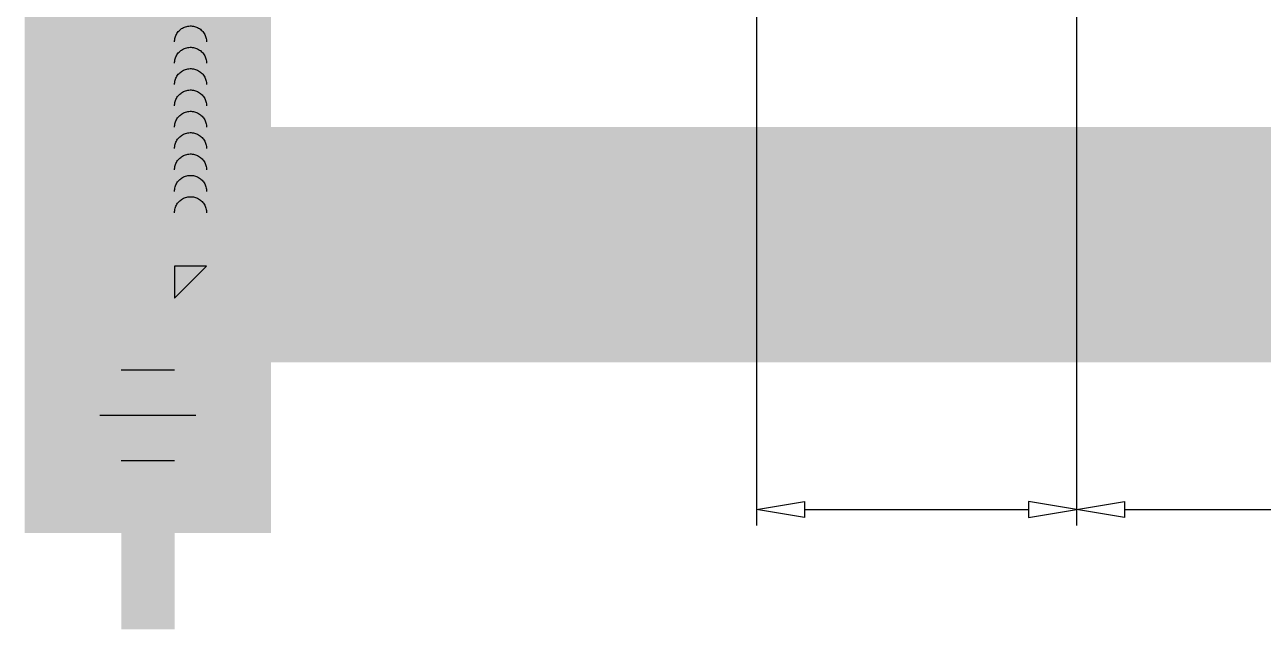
# Model space of a CAD drawing. Extents: x 0.1 to 49.5, y 17.6 to 52.5.
# Drawn here: x 16.21 to 25.3, y 25.68 to 30.12 of the extents above; entities that cross this region are included whole.
import ezdxf

# ---------------------------------------------------------------- set-up
doc = ezdxf.new("R2010")
doc.units = 0
doc.linetypes.add('1', pattern=[50.799999713897705, 31.75, -6.349999904632568, 6.349999904632568, -6.349999904632568])
doc.linetypes.add('2', pattern=[15, 12, -3])
doc.layers.get('0').update_dxf_attribs({"linetype": 'CONTINUOUS'})

msp = doc.modelspace()

# ---------------------------------------------------------------- linework, layer by layer
at = {"color": 7, "const_width": 1.4149998426437378}
for points in [[(16.916306527450672, 35.785826576295676), (16.916306527448683, 26.386136529360783)], [(17.30796027940471, 35.785826576295676), (17.307960279404824, 26.386136529360783)], [(17.30796027940471, 28.657728290703517), (46.29033792411769, 28.657728290706928)], [(17.30796027940471, 28.344405289138876), (46.29033792411769, 28.344405289140013)], [(17.30796027940454, 28.109413037974036), (17.542952530577907, 28.34440528914729)], [(16.916306527448853, 26.777790281316356), (17.307960279404426, 26.777790281316356)], [(16.916306527448853, 26.386136529360783), (17.307960279404426, 26.386136529360783)]]:
    msp.add_lwpolyline(points, dxfattribs=at)
at = {"color": 1, "linetype": '1'}
for points in [[(21.576986175719867, 32.14014113213739), (21.576986175719867, 30.031821973524302)], [(23.926908687453874, 32.140141132138524), (23.926908687453874, 30.03182197352544)], [(17.46462178018652, 27.247774783663317), (16.759645026667044, 27.247774783663317)]]:
    msp.add_lwpolyline(points, dxfattribs=at)
at = {"color": 8, "linetype": '2'}
for points in [[(17.307960279404597, 29.98935104735665), (17.308246490875035, 29.99754716268103), (17.30910374329875, 30.00570334743861), (17.310527853362373, 30.013779865404786), (17.312511883115462, 30.021737367871538), (17.315046158645657, 30.029537090324084), (17.31811835411895, 30.03714102810727), (17.32171348244151, 30.044512138354776), (17.325814035326403, 30.051614508067814), (17.33040003931967, 30.05841353620235), (17.33544914917809, 30.06487610174804), (17.34093676926011, 30.070970713132738), (17.346836146902945, 30.07666768563945), (17.353118568515868, 30.081939258127704), (17.359753406268737, 30.08675975177698), (17.366708342197967, 30.091105672800268), (17.37394949426647, 30.094955861848803), (17.38144157977416, 30.098291559377003), (17.38914810444743, 30.101096499018695), (17.39703151884663, 30.103357038316517), (17.405053416793294, 30.105062140046584), (17.41317471512167, 30.106203512284083), (17.421355849480165, 30.106775599065713), (17.429556960502396, 30.106775599065713), (17.43773809486089, 30.106203512284083), (17.445859393189323, 30.105062140046584), (17.45388129113593, 30.103357038316517), (17.46176470553513, 30.101096499018695), (17.469471230208455, 30.098291559377003), (17.47696331571609, 30.094955861848803), (17.48420446778465, 30.091105672800268), (17.49115940371388, 30.08675975177698), (17.497794241466693, 30.081939258127704), (17.504076663079672, 30.07666768563945), (17.509976040722506, 30.070970713132738), (17.51546366080447, 30.06487610174804), (17.520512770662947, 30.05841353620235), (17.525098774656158, 30.051614508067814), (17.52919932754105, 30.044512138354776), (17.532794455863666, 30.03714102810727), (17.53586665133696, 30.029537090324084), (17.538400926867155, 30.021737367871538), (17.540384956620187, 30.013779865404786), (17.541809066683868, 30.00570334743861), (17.542952530577963, 29.98935104735665)], [(17.307960279404597, 29.83268954657433), (17.308246490875035, 29.84088566189871), (17.30910374329875, 29.84904184665629), (17.310527853362373, 29.857118364622465), (17.312511883115462, 29.865075867089445), (17.315046158645657, 29.87287558954199), (17.31811835411895, 29.88047952732518), (17.32171348244151, 29.887850637572456), (17.325814035326403, 29.894953007285494), (17.33040003931967, 29.90175203542003), (17.33544914917809, 29.908214600965948), (17.34093676926011, 29.914309212350645), (17.346836146902945, 29.92000618485713), (17.353118568515868, 29.92527775734561), (17.359753406268737, 29.930098250994888), (17.366708342197967, 29.934444172017947), (17.37394949426647, 29.93829436106671), (17.38144157977416, 29.941630058594683), (17.38914810444743, 29.944434998236375), (17.39703151884663, 29.946695537534424), (17.405053416793294, 29.94840063926449), (17.41317471512167, 29.94954201150199), (17.421355849480165, 29.95011409828362), (17.429556960502396, 29.95011409828362), (17.43773809486089, 29.94954201150199), (17.445859393189323, 29.94840063926449), (17.45388129113593, 29.946695537534424), (17.46176470553513, 29.944434998236375), (17.469471230208455, 29.941630058594683), (17.47696331571609, 29.93829436106671), (17.48420446778465, 29.934444172017947), (17.49115940371388, 29.930098250994888), (17.497794241466693, 29.92527775734561), (17.504076663079672, 29.92000618485713), (17.509976040722506, 29.914309212350645), (17.51546366080447, 29.908214600965948), (17.520512770662947, 29.90175203542003), (17.525098774656158, 29.894953007285494), (17.52919932754105, 29.887850637572456), (17.532794455863666, 29.88047952732518), (17.53586665133696, 29.87287558954199), (17.538400926867155, 29.865075867089445), (17.540384956620187, 29.857118364622465), (17.541809066683868, 29.84904184665629), (17.542952530577963, 29.83268954657433)], [(17.307960279404597, 29.676028045792236), (17.308246490875035, 29.684224161116617), (17.30910374329875, 29.6923803458742), (17.310527853362373, 29.700456863840373), (17.312511883115462, 29.708414366307125), (17.315046158645657, 29.71621408875967), (17.31811835411895, 29.723818026542858), (17.32171348244151, 29.731189136790363), (17.325814035326403, 29.738291506503174), (17.33040003931967, 29.74509053463771), (17.33544914917809, 29.751553100183628), (17.34093676926011, 29.757647711568325), (17.346836146902945, 29.763344684075037), (17.353118568515868, 29.76861625656329), (17.359753406268737, 29.773436750212568), (17.366708342197967, 29.777782671235855), (17.37394949426647, 29.78163286028439), (17.38144157977416, 29.78496855781259), (17.38914810444743, 29.787773497454282), (17.39703151884663, 29.790034036752104), (17.405053416793294, 29.79173913848217), (17.41317471512167, 29.79288051071967), (17.421355849480165, 29.7934525975013), (17.429556960502396, 29.7934525975013), (17.43773809486089, 29.79288051071967), (17.445859393189323, 29.79173913848217), (17.45388129113593, 29.790034036752104), (17.46176470553513, 29.787773497454282), (17.469471230208455, 29.78496855781259), (17.47696331571609, 29.78163286028439), (17.48420446778465, 29.777782671235855), (17.49115940371388, 29.773436750212568), (17.497794241466693, 29.76861625656329), (17.504076663079672, 29.763344684075037), (17.509976040722506, 29.757647711568325), (17.51546366080447, 29.751553100183628), (17.520512770662947, 29.74509053463771), (17.525098774656158, 29.738291506503174), (17.52919932754105, 29.731189136790363), (17.532794455863666, 29.723818026542858), (17.53586665133696, 29.71621408875967), (17.538400926867155, 29.708414366307125), (17.540384956620187, 29.700456863840373), (17.541809066683868, 29.6923803458742), (17.542952530577963, 29.676028045792236)], [(17.307960279404597, 29.519366545009916), (17.308246490875035, 29.527562660334297), (17.30910374329875, 29.53571884509188), (17.310527853362373, 29.543795363058052), (17.312511883115462, 29.551752865524804), (17.315046158645657, 29.55955258797735), (17.31811835411895, 29.567156525760765), (17.32171348244151, 29.574527636008042), (17.325814035326403, 29.58163000572108), (17.33040003931967, 29.58842903385562), (17.33544914917809, 29.594891599401308), (17.34093676926011, 29.600986210786232), (17.346836146902945, 29.606683183292716), (17.353118568515868, 29.6119547557812), (17.359753406268737, 29.616775249430248), (17.366708342197967, 29.621121170453534), (17.37394949426647, 29.62497135950207), (17.38144157977416, 29.62830705703027), (17.38914810444743, 29.63111199667196), (17.39703151884663, 29.63337253597001), (17.405053416793294, 29.63507763770008), (17.41317471512167, 29.63621900993735), (17.421355849480165, 29.636791096719207), (17.429556960502396, 29.636791096719207), (17.43773809486089, 29.63621900993735), (17.445859393189323, 29.63507763770008), (17.45388129113593, 29.63337253597001), (17.46176470553513, 29.63111199667196), (17.469471230208455, 29.62830705703027), (17.47696331571609, 29.62497135950207), (17.48420446778465, 29.621121170453534), (17.49115940371388, 29.616775249430248), (17.497794241466693, 29.6119547557812), (17.504076663079672, 29.606683183292716), (17.509976040722506, 29.600986210786232), (17.51546366080447, 29.594891599401308), (17.520512770662947, 29.58842903385562), (17.525098774656158, 29.58163000572108), (17.52919932754105, 29.574527636008042), (17.532794455863666, 29.567156525760765), (17.53586665133696, 29.55955258797735), (17.538400926867155, 29.551752865524804), (17.540384956620187, 29.543795363058052), (17.541809066683868, 29.53571884509188), (17.542952530577963, 29.519366545009916)], [(17.307960279404597, 29.362705044227823), (17.308246490875035, 29.370901159551977), (17.30910374329875, 29.379057344309786), (17.310527853362373, 29.38713386227596), (17.312511883115462, 29.39509136474271), (17.315046158645657, 29.402891087195258), (17.31811835411895, 29.410495024978445), (17.32171348244151, 29.417866135225722), (17.325814035326403, 29.42496850493876), (17.33040003931967, 29.431767533073298), (17.33544914917809, 29.438230098619215), (17.34093676926011, 29.44432471000391), (17.346836146902945, 29.450021682510396), (17.353118568515868, 29.455293254998878), (17.359753406268737, 29.460113748648155), (17.366708342197967, 29.464459669671214), (17.37394949426647, 29.468309858719977), (17.38144157977416, 29.47164555624795), (17.38914810444743, 29.47445049588964), (17.39703151884663, 29.47671103518769), (17.405053416793294, 29.478416136917758), (17.41317471512167, 29.479557509155256), (17.421355849480165, 29.480129595936887), (17.429556960502396, 29.480129595936887), (17.43773809486089, 29.479557509155256), (17.445859393189323, 29.478416136917758), (17.45388129113593, 29.47671103518769), (17.46176470553513, 29.47445049588964), (17.469471230208455, 29.47164555624795), (17.47696331571609, 29.468309858719977), (17.48420446778465, 29.464459669671214), (17.49115940371388, 29.460113748648155), (17.497794241466693, 29.455293254998878), (17.504076663079672, 29.450021682510396), (17.509976040722506, 29.44432471000391), (17.51546366080447, 29.438230098619215), (17.520512770662947, 29.431767533073298), (17.525098774656158, 29.42496850493876), (17.52919932754105, 29.417866135225722), (17.532794455863666, 29.410495024978445), (17.53586665133696, 29.402891087195258), (17.538400926867155, 29.39509136474271), (17.540384956620187, 29.38713386227596), (17.541809066683868, 29.379057344309786), (17.542952530577963, 29.362705044227823)], [(17.307960279404597, 29.206043543445503), (17.308246490875035, 29.214239658769884), (17.30910374329875, 29.222395843527465), (17.310527853362373, 29.23047236149364), (17.312511883115462, 29.23842986396039), (17.315046158645657, 29.246229586412937), (17.31811835411895, 29.253833524196125), (17.32171348244151, 29.26120463444363), (17.325814035326403, 29.268307004156668), (17.33040003931967, 29.275106032291205), (17.33544914917809, 29.281568597836895), (17.34093676926011, 29.28766320922159), (17.346836146902945, 29.293360181728303), (17.353118568515868, 29.298631754216558), (17.359753406268737, 29.303452247865835), (17.366708342197967, 29.30779816888912), (17.37394949426647, 29.311648357937656), (17.38144157977416, 29.314984055465857), (17.38914810444743, 29.31778899510755), (17.39703151884663, 29.32004953440537), (17.405053416793294, 29.321754636135438), (17.41317471512167, 29.322896008372936), (17.421355849480165, 29.323468095154567), (17.429556960502396, 29.323468095154567), (17.43773809486089, 29.322896008372936), (17.445859393189323, 29.321754636135438), (17.45388129113593, 29.32004953440537), (17.46176470553513, 29.31778899510755), (17.469471230208455, 29.314984055465857), (17.47696331571609, 29.311648357937656), (17.48420446778465, 29.30779816888912), (17.49115940371388, 29.303452247865835), (17.497794241466693, 29.298631754216558), (17.504076663079672, 29.293360181728303), (17.509976040722506, 29.28766320922159), (17.51546366080447, 29.281568597836895), (17.520512770662947, 29.275106032291205), (17.525098774656158, 29.268307004156668), (17.52919932754105, 29.26120463444363), (17.532794455863666, 29.253833524196125), (17.53586665133696, 29.246229586412937), (17.538400926867155, 29.23842986396039), (17.540384956620187, 29.23047236149364), (17.541809066683868, 29.222395843527465), (17.542952530577963, 29.206043543445503)], [(17.307960279404597, 29.049382042663183), (17.308246490875035, 29.057578157987564), (17.30910374329875, 29.065734342745145), (17.310527853362373, 29.07381086071132), (17.312511883115462, 29.0817683631783), (17.315046158645657, 29.089568085630845), (17.31811835411895, 29.097172023414032), (17.32171348244151, 29.10454313366131), (17.325814035326403, 29.111645503374348), (17.33040003931967, 29.118444531508885), (17.33544914917809, 29.124907097054802), (17.34093676926011, 29.1310017084395), (17.346836146902945, 29.136698680945983), (17.353118568515868, 29.141970253434465), (17.359753406268737, 29.14679074708374), (17.366708342197967, 29.1511366681068), (17.37394949426647, 29.154986857155563), (17.38144157977416, 29.158322554683537), (17.38914810444743, 29.16112749432523), (17.39703151884663, 29.163388033623278), (17.405053416793294, 29.165093135353345), (17.41317471512167, 29.166234507590843), (17.421355849480165, 29.166806594372474), (17.429556960502396, 29.166806594372474), (17.43773809486089, 29.166234507590843), (17.445859393189323, 29.165093135353345), (17.45388129113593, 29.163388033623278), (17.46176470553513, 29.16112749432523), (17.469471230208455, 29.158322554683537), (17.47696331571609, 29.154986857155563), (17.48420446778465, 29.1511366681068), (17.49115940371388, 29.14679074708374), (17.497794241466693, 29.141970253434465), (17.504076663079672, 29.136698680945983), (17.509976040722506, 29.1310017084395), (17.51546366080447, 29.124907097054802), (17.520512770662947, 29.118444531508885), (17.525098774656158, 29.111645503374348), (17.52919932754105, 29.10454313366131), (17.532794455863666, 29.097172023414032), (17.53586665133696, 29.089568085630845), (17.538400926867155, 29.0817683631783), (17.540384956620187, 29.07381086071132), (17.541809066683868, 29.065734342745145), (17.542952530577963, 29.049382042663183)], [(17.307960279404597, 28.89272054188109), (17.308246490875035, 28.90091665720547), (17.30910374329875, 28.909072841963052), (17.310527853362373, 28.917149359929226), (17.312511883115462, 28.925106862395978), (17.315046158645657, 28.932906584848524), (17.31811835411895, 28.940510522631712), (17.32171348244151, 28.947881632879216), (17.325814035326403, 28.954984002592028), (17.33040003931967, 28.961783030726565), (17.33544914917809, 28.96824559627248), (17.34093676926011, 28.97434020765718), (17.346836146902945, 28.98003718016389), (17.353118568515868, 28.985308752652145), (17.359753406268737, 28.99012924630142), (17.366708342197967, 28.99447516732471), (17.37394949426647, 28.998325356373243), (17.38144157977416, 29.001661053901444), (17.38914810444743, 29.004465993543135), (17.39703151884663, 29.006726532840958), (17.405053416793294, 29.008431634571025), (17.41317471512167, 29.009573006808523), (17.421355849480165, 29.010145093590154), (17.429556960502396, 29.010145093590154), (17.43773809486089, 29.009573006808523), (17.445859393189323, 29.008431634571025), (17.45388129113593, 29.006726532840958), (17.46176470553513, 29.004465993543135), (17.469471230208455, 29.001661053901444), (17.47696331571609, 28.998325356373243), (17.48420446778465, 28.99447516732471), (17.49115940371388, 28.99012924630142), (17.497794241466693, 28.985308752652145), (17.504076663079672, 28.98003718016389), (17.509976040722506, 28.97434020765718), (17.51546366080447, 28.96824559627248), (17.520512770662947, 28.961783030726565), (17.525098774656158, 28.954984002592028), (17.52919932754105, 28.947881632879216), (17.532794455863666, 28.940510522631712), (17.53586665133696, 28.932906584848524), (17.538400926867155, 28.925106862395978), (17.540384956620187, 28.917149359929226), (17.541809066683868, 28.909072841963052), (17.542952530577963, 28.89272054188109)], [(17.307960279404597, 28.73605904109877), (17.308246490875035, 28.74425515642315), (17.30910374329875, 28.752411341180732), (17.310527853362373, 28.760487859146906), (17.312511883115462, 28.768445361613658), (17.315046158645657, 28.776245084066204), (17.31811835411895, 28.78384902184962), (17.32171348244151, 28.791220132096896), (17.325814035326403, 28.798322501809935), (17.33040003931967, 28.805121529944472), (17.33544914917809, 28.81158409549016), (17.34093676926011, 28.817678706875085), (17.346836146902945, 28.82337567938157), (17.353118568515868, 28.828647251870052), (17.359753406268737, 28.8334677455191), (17.366708342197967, 28.837813666542388), (17.37394949426647, 28.841663855590923), (17.38144157977416, 28.844999553119123), (17.38914810444743, 28.847804492760815), (17.39703151884663, 28.850065032058865), (17.405053416793294, 28.851770133788932), (17.41317471512167, 28.852911506026203), (17.421355849480165, 28.85348359280806), (17.429556960502396, 28.85348359280806), (17.43773809486089, 28.852911506026203), (17.445859393189323, 28.851770133788932), (17.45388129113593, 28.850065032058865), (17.46176470553513, 28.847804492760815), (17.469471230208455, 28.844999553119123), (17.47696331571609, 28.841663855590923), (17.48420446778465, 28.837813666542388), (17.49115940371388, 28.8334677455191), (17.497794241466693, 28.828647251870052), (17.504076663079672, 28.82337567938157), (17.509976040722506, 28.817678706875085), (17.51546366080447, 28.81158409549016), (17.520512770662947, 28.805121529944472), (17.525098774656158, 28.798322501809935), (17.52919932754105, 28.791220132096896), (17.532794455863666, 28.78384902184962), (17.53586665133696, 28.776245084066204), (17.538400926867155, 28.768445361613658), (17.540384956620187, 28.760487859146906), (17.541809066683868, 28.752411341180732), (17.542952530577963, 28.73605904109877)], [(17.307960279404256, 27.580680472827908), (16.91630652744925, 27.580680472827908)], [(17.307960279404256, 26.9148690945035), (16.91630652744925, 26.91486909450464)]]:
    msp.add_lwpolyline(points, dxfattribs=at)
at = {"color": 5}
for points in [[(21.576986175719867, 30.031821973524302), (21.576986175719867, 26.43982898371405)], [(23.926908687453874, 30.03182197352544), (23.926908687453874, 26.43982898371405)], [(23.926908687453874, 30.03182197352544), (23.926908687453874, 26.43982898371405)], [(17.542952530569494, 28.344405289138876), (17.307960279404824, 28.344405289138876), (17.307960279404824, 28.109413037974264), (17.542952530569494, 28.344405289138876)], [(21.92947455247986, 26.616073172094048), (21.92947455247986, 26.498577046507535), (21.576986175719867, 26.55732510930079), (21.576986175719867, 26.55732510930079), (21.92947455247986, 26.616073172094048)], [(21.92947455247986, 26.55732510930079), (23.57442031069388, 26.55732510930079)], [(23.57442031069388, 26.616073172094048), (23.57442031069388, 26.498577046507535), (23.926908687453874, 26.55732510930079), (23.926908687453874, 26.55732510930079), (23.57442031069388, 26.616073172094048)], [(24.279397064213924, 26.616073172094048), (24.279397064213924, 26.498577046507535), (23.926908687453874, 26.55732510930079), (23.926908687453874, 26.55732510930079), (24.279397064213924, 26.616073172094048)], [(24.279397064213924, 26.55732510930079), (32.22996822891315, 26.55732510930079)]]:
    msp.add_lwpolyline(points, dxfattribs=at)
at = {"color": 5, "const_width": 7.8330749886e-08}
for points in [[(22.505470042903596, 26.767872409661095), (22.544421688610498, 26.77364302399269), (22.549939835037378, 26.751402148889838), (22.55754983699387, 26.73372960242341), (22.567251680955337, 26.720625504820646), (22.578780881718615, 26.711608958446504), (22.59187296995833, 26.706198963667475), (22.60652792370979, 26.704395652012863), (22.62389986772888, 26.70674668273591), (22.63937233848725, 26.71379961170055), (22.6529453015105, 26.72555457122894), (22.663464637292577, 26.740782618801404), (22.66977626161963, 26.75825471578173), (22.67188012928466, 26.777970984741614), (22.669932532676967, 26.7966854404292), (22.664089801399655, 26.81307555232729), (22.654351888716576, 26.827141427692595), (22.641608436540025, 26.837894568766842), (22.626749117883264, 26.844346404175212), (22.609773894185366, 26.846497029930106), (22.601815246672686, 26.845962741202356), (22.59265440579361, 26.8443597616631), (22.58229134415882, 26.84168818465355), (22.58661930479292, 26.879678062337234), (22.589047764587917, 26.87941092887513), (22.5911396203021, 26.879250606237747), (22.59289484771233, 26.8791971778096), (22.608932338423813, 26.88080015094738), (22.62386381270045, 26.885608968809493), (22.637689240275336, 26.89362371363859), (22.648749572422957, 26.904977954929564), (22.655385792366474, 26.919805202913267), (22.65759785919215, 26.938105532445206), (22.65598688298161, 26.953066403635603), (22.651154007891535, 26.96621056007143), (22.643099191067904, 26.977538063711563), (22.632495675907137, 26.986220716942853), (22.620016734760213, 26.991430281684643), (22.605662331583005, 26.993166810859975), (22.591356009057506, 26.991403582404473), (22.578732798801127, 26.986113835340802), (22.56779267603457, 26.97729762144786), (22.558896307448776, 26.964954934969683), (22.55240437173461, 26.949085725626674), (22.548316853181177, 26.929690053211516), (22.509365207474275, 26.93738420565387), (22.516145678788973, 26.964220252818222), (22.52696558177439, 26.98670158485561), (22.541824912230027, 27.00482826065513), (22.560074476158434, 27.018119388114656), (22.581065090908794, 27.026094041887745), (22.604796739456162, 27.02875226590527), (22.621651732813575, 27.027376413625916), (22.637593065823012, 27.02324880770584), (22.65262070446289, 27.01636948931855), (22.666049391589013, 27.007112475200984), (22.67719390571267, 26.995851746797825), (22.686054200361298, 26.982587351251823), (22.692486015076668, 26.96802725247767), (22.69634513125459, 26.952879370412575), (22.69763149505752, 26.93714376338994), (22.6964052230515, 26.92236994210066), (22.692726474761173, 26.908504414472645), (22.68659519544059, 26.89554725174912), (22.67805947991269, 26.88389918340704), (22.667167462053328, 26.873960875798957), (22.65391909265321, 26.86573241103565), (22.671279010476155, 26.859200422021104), (22.685849827280094, 26.849222037997606), (22.69763149505752, 26.83579734918999), (22.706287399586586, 26.819380514355316), (22.71148097158607, 26.800425615260565), (22.71321215334035, 26.77893275379688), (22.709845943814514, 26.749719052692853), (22.699747388212984, 26.723631026648263), (22.682916428901592, 26.700668796923537), (22.66093999174643, 26.68283603622308), (22.635405038518968, 26.672136309020743), (22.606311525678052, 26.66856975470364), (22.58004320109501, 26.671642115315308), (22.556924685183105, 26.68085902137682), (22.536955956516636, 26.696220615042876), (22.521194964360973, 26.71647123679554), (22.510699661551712, 26.74035512528667), (22.505470042903596, 26.767872409661095)], [(22.751731002983718, 26.84866101030434), (22.753017348052538, 26.88762604118142), (22.756876470394786, 26.92116771001315), (22.76330829767994, 26.949286097712957), (22.772276771716236, 26.972755952254147), (22.783745893446337, 26.99235197794792), (22.79771558472106, 27.008074231216824), (22.814245964651946, 27.019562041482686), (22.833397220653353, 27.026454705240667), (22.855169262138702, 27.02875226590527), (22.871495261107384, 27.027483276858902), (22.886426760724987, 27.023676260650973), (22.899963654701594, 27.017331258373815), (22.912057866195255, 27.008595202393053), (22.922661409042576, 26.997614990096054), (22.9317741653623, 26.98439066823039), (22.93954041360331, 26.96900237925047), (22.946104529153047, 26.951530221944495), (22.951466386247375, 26.931974254717943), (22.955433645205233, 26.908985323178513), (22.95781406694033, 26.88121421616188), (22.958607521293686, 26.84866101030434), (22.95733313850917, 26.80996319199494), (22.95351015005764, 26.776581756487985), (22.947138425613332, 26.748516807423584), (22.938230002300998, 26.72503364944305), (22.926797014473607, 26.70539748854253), (22.912839337588082, 26.689608452787752), (22.8962848535827, 26.678053907481626), (22.877061532467962, 26.671121108503712), (22.855169262138702, 26.66881019696757), (22.826773002375432, 26.672871042464976), (22.8027528518935, 26.6850534033872), (22.783108717581, 26.70535742106813), (22.765676630771736, 26.740836052039867), (22.755217418019413, 26.78860387522218), (22.751731002983718, 26.84866101030434)], [(22.7917646388492, 26.84866101030434), (22.793796351524747, 26.79724646834461), (22.799891590916616, 26.758735597060195), (22.810050272528258, 26.733128502539103), (22.823190415623003, 26.717165845493355), (22.838230109795916, 26.70758818547074), (22.855169262138702, 26.704395652012863), (22.872108388833965, 26.707601588600937), (22.8871480874966, 26.717219235262974), (22.900288251749203, 26.733248723671068), (22.910446902999013, 26.758895935476858), (22.916542153154808, 26.797366659466206), (22.91857388542826, 26.84866101030434), (22.916542112923537, 26.900195827896823), (22.91044694108075, 26.938746711359954), (22.900288251749203, 26.964313739201543), (22.887099960371586, 26.98020966122772), (22.871916068381154, 26.989747186007207), (22.85473646607528, 26.992926368596045), (22.838049743969577, 26.990121223638198), (22.823767505989053, 26.981705726857626), (22.811889655797756, 26.967679930894974), (22.80070906500282, 26.94013595104707), (22.794000754736942, 26.90046295439447), (22.7917646388492, 26.84866101030434)]]:
    msp.add_lwpolyline(points, dxfattribs=at)

doc.saveas('drawing.dxf')
